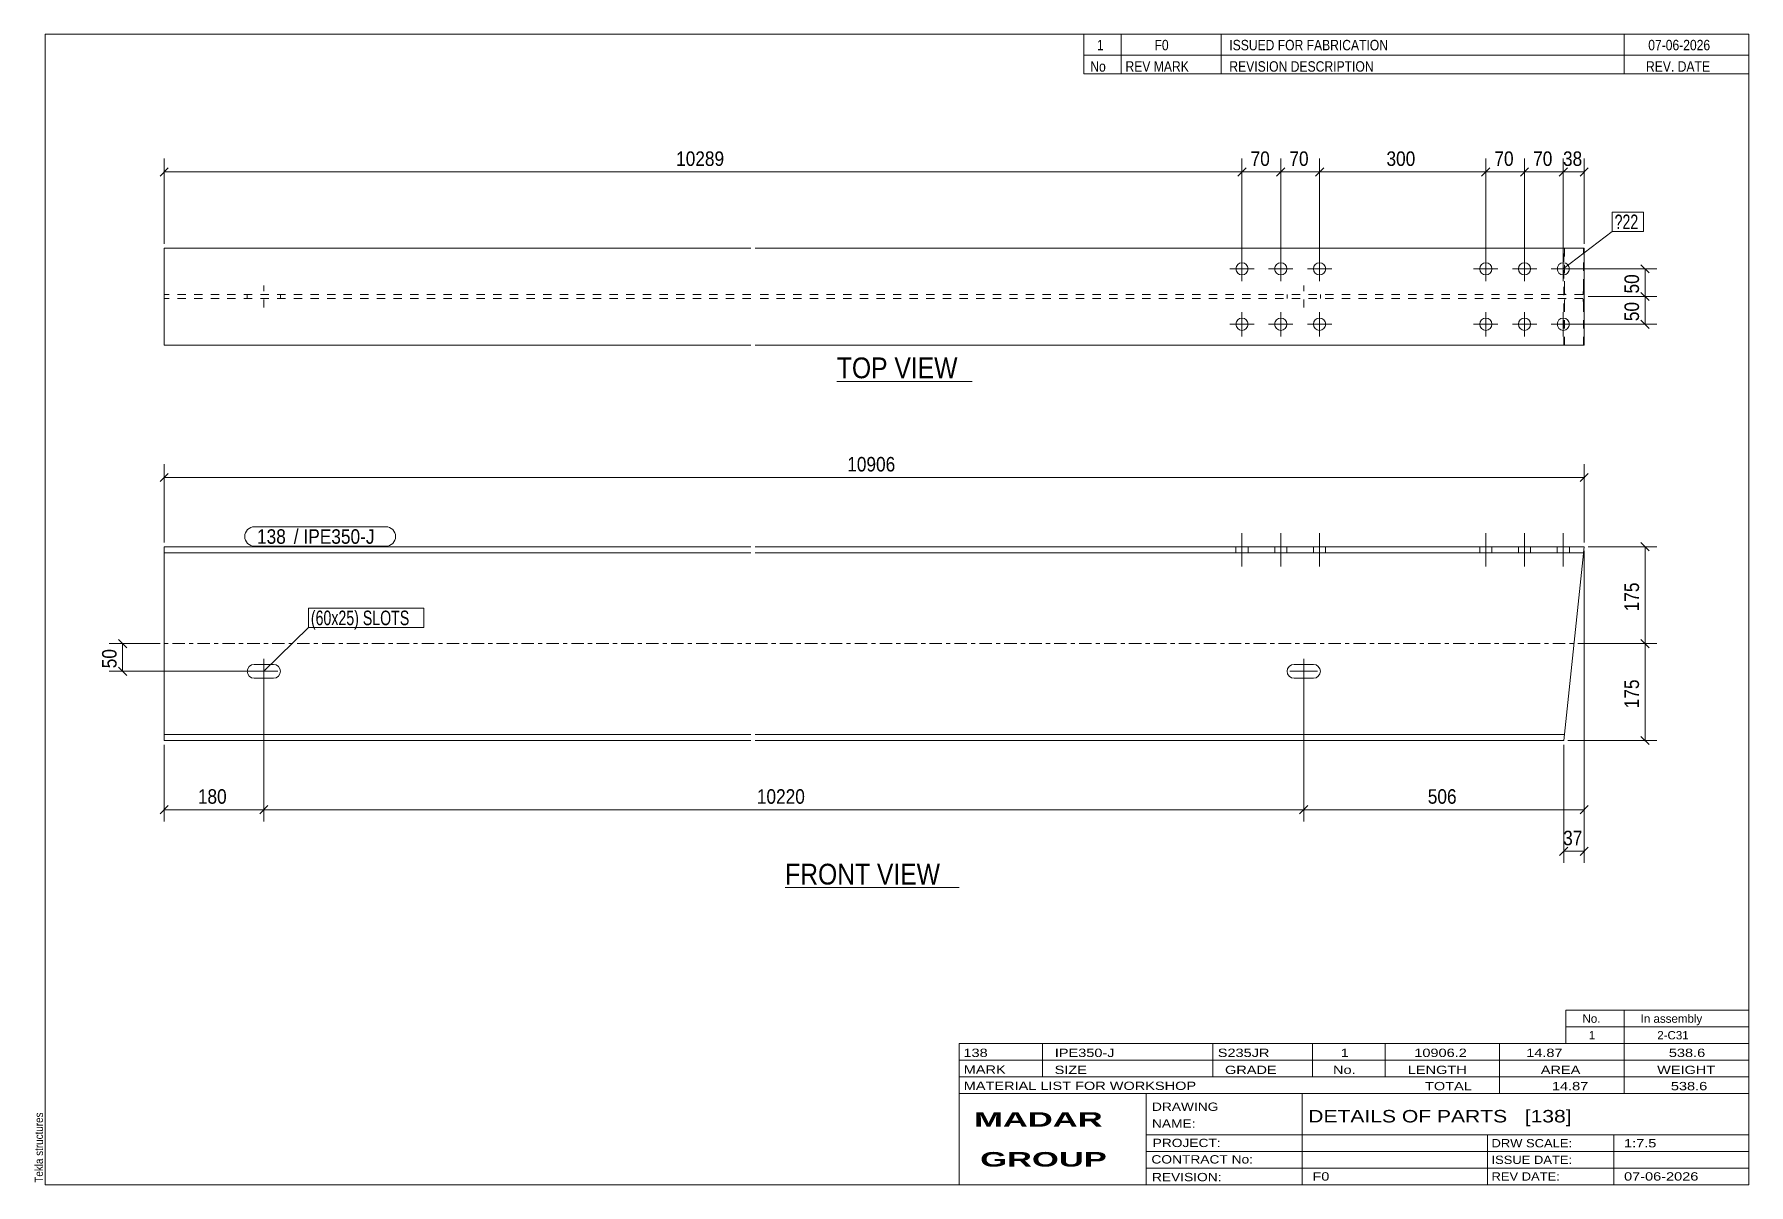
# Model space of a CAD drawing. Header units: millimetres. Extents: x 2 to 415, y 5 to 282.
import ezdxf

# ---------------------------------------------------------------- set-up
doc = ezdxf.new("R2010")
doc.units = ezdxf.units.MM
for name, pattern in [('XKITLINE00', [0]), ('XKITLINE02', [4, 2, -2]), ('XKITLINE03', [6, 3, -1, 1, -1])]:
    doc.linetypes.add(name, pattern=pattern)
for name, color, linetype, lineweight in [('Bolt', 3, 'Continuous', 0), ('BoltMark', 7, 'Continuous', 0), ('Dimensions', 7, 'Continuous', 0), ('DrawingSheet', 5, 'Continuous', 0), ('OtherObjectType', 7, 'Continuous', 0), ('Part', 2, 'Continuous', 0), ('PartMark', 7, 'Continuous', 0)]:
    doc.layers.add(name, color=color, linetype=linetype, lineweight=lineweight)
doc.styles.add('ARIAL', font='ARIAL.TTF')
doc.styles.add('ARIAL_BOLD', font='ARIALBD.TTF')
doc.styles.add('ARIAL_NARROW', font='ARIALN.TTF')

# ---------------------------------------------------------------- blocks, each defined once
blk = doc.blocks.new('*A1')
at = {"layer": 'Bolt', "color": 3, "linetype": 'XKITLINE00', "lineweight": 0}
for p, q in [((53.65, 128.62), (53.78, 129.25)), ((53.78, 127.98), (53.65, 128.62)), ((53.65, 128.62), (53.65, 128.62)), ((53.78, 129.25), (54.14, 129.8)), ((54.14, 127.44), (53.78, 127.98)), ((54.14, 129.8), (54.68, 130.16)), ((60.98, 128.62), (54.32, 128.62)), ((54.68, 130.16), (55.32, 130.28)), ((55.32, 130.28), (59.98, 130.28)), ((57.65, 131.6), (57.65, 125.63)), ((59.98, 130.28), (60.62, 130.16)), ((60.62, 130.16), (61.16, 129.8)), ((61.16, 129.8), (61.52, 129.25)), ((61.52, 127.98), (61.16, 127.44)), ((61.52, 129.25), (61.65, 128.62)), ((61.65, 128.62), (61.52, 127.98)), ((61.65, 128.62), (61.65, 128.62)), ((303.91, 128.62), (304.04, 129.25)), ((304.04, 127.98), (303.91, 128.62)), ((303.91, 128.62), (303.91, 128.62)), ((304.04, 129.25), (304.4, 129.8)), ((304.4, 127.44), (304.04, 127.98)), ((304.4, 129.8), (304.94, 130.16)), ((311.24, 128.62), (304.58, 128.62)), ((304.94, 130.16), (305.58, 130.28)), ((305.58, 130.28), (310.24, 130.28)), ((307.91, 131.6), (307.91, 125.63)), ((310.24, 130.28), (310.88, 130.16)), ((310.88, 130.16), (311.42, 129.8)), ((311.42, 129.8), (311.78, 129.25)), ((311.78, 127.98), (311.42, 127.44)), ((311.78, 129.25), (311.91, 128.62)), ((311.91, 128.62), (311.78, 127.98)), ((311.91, 128.62), (311.91, 128.62)), ((54.68, 127.08), (54.14, 127.44)), ((55.32, 126.95), (54.68, 127.08)), ((59.98, 126.95), (55.32, 126.95)), ((60.62, 127.08), (59.98, 126.95)), ((61.16, 127.44), (60.62, 127.08)), ((304.94, 127.08), (304.4, 127.44)), ((305.58, 126.95), (304.94, 127.08)), ((310.24, 126.95), (305.58, 126.95)), ((310.88, 127.08), (310.24, 126.95)), ((311.42, 127.44), (310.88, 127.08))]:
    blk.add_line(p, q, dxfattribs=at)
blk = doc.blocks.new('*A2')
at = {"layer": 'Bolt', "color": 3, "linetype": 'XKITLINE00', "lineweight": 0}
for p, q in [((293.05, 153.88), (293.05, 161.88)), ((293.05, 153.88), (293.05, 161.88)), ((302.38, 153.88), (302.38, 161.88)), ((302.38, 153.88), (302.38, 161.88)), ((311.72, 153.88), (311.72, 161.88)), ((311.72, 153.88), (311.72, 161.88)), ((351.72, 153.88), (351.72, 161.88)), ((351.72, 153.88), (351.72, 161.88)), ((361.05, 153.88), (361.05, 161.88)), ((361.05, 153.88), (361.05, 161.88)), ((370.38, 153.88), (370.38, 161.88)), ((370.38, 153.88), (370.38, 161.88)), ((291.58, 158.62), (291.58, 157.15)), ((291.58, 158.62), (291.58, 157.15)), ((294.52, 158.62), (294.52, 157.15)), ((294.52, 158.62), (294.52, 157.15)), ((300.92, 158.62), (300.92, 157.15)), ((300.92, 158.62), (300.92, 157.15)), ((303.85, 158.62), (303.85, 157.15)), ((303.85, 158.62), (303.85, 157.15)), ((310.25, 158.62), (310.25, 157.15)), ((310.25, 158.62), (310.25, 157.15)), ((313.18, 158.62), (313.18, 157.15)), ((313.18, 158.62), (313.18, 157.15)), ((350.25, 158.62), (350.25, 157.15)), ((350.25, 158.62), (350.25, 157.15)), ((353.18, 158.62), (353.18, 157.15)), ((353.18, 158.62), (353.18, 157.15)), ((359.58, 158.62), (359.58, 157.15)), ((359.58, 158.62), (359.58, 157.15)), ((362.52, 158.62), (362.52, 157.15)), ((362.52, 158.62), (362.52, 157.15)), ((368.92, 158.62), (368.92, 157.15)), ((368.92, 158.62), (368.92, 157.15)), ((371.85, 158.62), (371.85, 157.15)), ((371.85, 158.62), (371.85, 157.15))]:
    blk.add_line(p, q, dxfattribs=at)
blk = doc.blocks.new('*A3')
at = {"layer": 'Part', "color": 2, "linetype": 'XKITLINE00', "lineweight": 0}
for p, q in [((33.65, 111.95), (33.65, 158.62)), ((33.65, 158.62), (174.85, 158.62)), ((174.85, 157.15), (33.65, 157.15)), ((175.85, 158.62), (375.4, 158.62)), ((375.25, 157.15), (175.85, 157.15)), ((375.23, 157.02), (370.48, 111.95)), ((375.25, 157.15), (375.23, 157.02)), ((375.4, 158.62), (375.25, 157.15)), ((174.85, 113.42), (33.65, 113.42)), ((174.85, 111.95), (33.65, 111.95)), ((370.63, 113.42), (175.85, 113.42)), ((370.48, 111.95), (175.85, 111.95))]:
    blk.add_line(p, q, dxfattribs=at)
at = {"layer": 'Part', "color": 7, "linetype": 'XKITLINE03', "lineweight": 0}
for p, q in [((23.65, 135.28), (174.85, 135.28)), ((175.85, 135.28), (382.94, 135.28))]:
    blk.add_line(p, q, dxfattribs=at)
at = {"layer": 'Part', "color": 7, "linetype": 'XKITLINE02', "lineweight": 0}
blk.add_line((370.65, 113.55), (370.63, 113.42), dxfattribs=at)
blk = doc.blocks.new('*A4')
at = {"layer": 'Bolt', "color": 3, "linetype": 'XKITLINE02', "lineweight": 0}
for p, q in [((53.65, 219.32), (53.65, 218.38)), ((57.65, 216.18), (57.65, 221.52)), ((61.65, 219.32), (61.65, 218.38)), ((303.91, 219.32), (303.91, 218.38)), ((307.91, 216.18), (307.91, 221.52)), ((311.91, 219.32), (311.91, 218.38))]:
    blk.add_line(p, q, dxfattribs=at)
blk = doc.blocks.new('*A5')
at = {"layer": 'Bolt', "color": 3, "linetype": 'XKITLINE00', "lineweight": 0}
for p, q in [((293.05, 228.45), (293.05, 222.58)), ((302.38, 228.45), (302.38, 222.58)), ((311.72, 228.45), (311.72, 222.58)), ((351.72, 228.45), (351.72, 222.58)), ((361.05, 228.45), (361.05, 222.58)), ((370.38, 228.45), (370.38, 222.58)), ((290.12, 225.52), (295.98, 225.52)), ((299.45, 225.52), (305.32, 225.52)), ((308.78, 225.52), (314.65, 225.52)), ((348.78, 225.52), (354.65, 225.52)), ((358.12, 225.52), (363.98, 225.52)), ((367.45, 225.52), (373.32, 225.52)), ((293.05, 215.12), (293.05, 209.25)), ((302.38, 215.12), (302.38, 209.25)), ((311.72, 215.12), (311.72, 209.25)), ((351.72, 215.12), (351.72, 209.25)), ((361.05, 215.12), (361.05, 209.25)), ((370.38, 215.12), (370.38, 209.25)), ((290.12, 212.18), (295.98, 212.18)), ((299.45, 212.18), (305.32, 212.18)), ((308.78, 212.18), (314.65, 212.18)), ((348.78, 212.18), (354.65, 212.18)), ((358.12, 212.18), (363.98, 212.18)), ((367.45, 212.18), (373.32, 212.18))]:
    blk.add_line(p, q, dxfattribs=at)
for centre in [(293.05, 225.52), (302.38, 225.52), (311.72, 225.52), (351.72, 225.52), (361.05, 225.52), (370.38, 225.52), (293.05, 212.18), (302.38, 212.18), (311.72, 212.18), (351.72, 212.18), (361.05, 212.18), (370.38, 212.18)]:
    blk.add_circle(centre, 1.47, dxfattribs=at)
blk = doc.blocks.new('*A6')
at = {"layer": 'Part', "color": 2, "linetype": 'XKITLINE00', "lineweight": 0}
for p, q in [((33.65, 207.18), (33.65, 230.52)), ((174.85, 230.52), (33.65, 230.52)), ((375.4, 230.52), (175.85, 230.52)), ((375.4, 207.18), (375.4, 230.52)), ((33.65, 207.18), (174.85, 207.18)), ((175.85, 207.18), (375.4, 207.18))]:
    blk.add_line(p, q, dxfattribs=at)
at = {"layer": 'Part', "color": 7, "linetype": 'XKITLINE02', "lineweight": 0}
for p, q in [((370.48, 207.18), (370.48, 230.52)), ((370.63, 230.52), (370.63, 221.05)), ((375.25, 221.05), (375.25, 230.52)), ((174.85, 219.32), (33.65, 219.32)), ((375.06, 219.32), (175.85, 219.32)), ((370.63, 221.05), (370.65, 220.39)), ((370.65, 220.39), (370.69, 219.82)), ((370.69, 219.82), (370.75, 219.45)), ((370.75, 219.45), (370.82, 219.32)), ((375.06, 219.32), (375.13, 219.45)), ((375.13, 219.45), (375.19, 219.82)), ((375.19, 219.82), (375.23, 220.39)), ((375.23, 220.39), (375.25, 221.05)), ((174.85, 218.38), (33.65, 218.38)), ((375.06, 218.38), (175.85, 218.38)), ((370.65, 217.31), (370.63, 216.65)), ((370.63, 207.18), (370.63, 216.65)), ((370.69, 217.88), (370.65, 217.31)), ((370.75, 218.25), (370.69, 217.88)), ((370.82, 218.38), (370.75, 218.25)), ((375.13, 218.25), (375.06, 218.38)), ((375.19, 217.88), (375.13, 218.25)), ((375.23, 217.31), (375.19, 217.88)), ((375.25, 216.65), (375.23, 217.31)), ((375.25, 207.18), (375.25, 216.65))]:
    blk.add_line(p, q, dxfattribs=at)
blk = doc.blocks.new('*A7')
at = {"layer": 'DrawingSheet', "color": 5, "linetype": 'XKITLINE00', "lineweight": 0}
for p, q in [((415, 282), (5, 282)), ((5, 282), (5, 5)), ((415, 5), (415, 282)), ((5, 5), (415, 5))]:
    blk.add_line(p, q, dxfattribs=at)
at = {"layer": 'DrawingSheet', "color": 5, "style": 'ARIAL', "width": 0.85}
blk.add_text('Tekla structures', height=2, rotation=90, dxfattribs=at).set_placement((4.5, 5.5))
blk = doc.blocks.new('*A8')
at = {"layer": 'OtherObjectType', "color": 7, "linetype": 'XKITLINE00', "lineweight": 0}
for p, q in [((371, 47), (415, 47)), ((371, 43), (371, 47)), ((385, 43), (385, 47)), ((415, 43), (415, 47)), ((371, 43), (415, 43)), ((371, 39), (371, 43)), ((385, 39), (385, 43)), ((415, 39), (415, 43)), ((371, 39), (415, 39))]:
    blk.add_line(p, q, dxfattribs=at)
at = {"layer": 'OtherObjectType', "color": 7, "style": 'ARIAL_NARROW', "width": 1.211571}
for s, p in [('No.', (375, 44)), ('In assembly', (389, 44)), ('1', (376.5, 40)), ('2-C31', (392.99, 40))]:
    blk.add_text(s, height=2, dxfattribs=at).set_placement(p)
blk = doc.blocks.new('*A9')
at = {"layer": 'OtherObjectType', "color": 7, "linetype": 'XKITLINE00', "lineweight": 0}
for p, q in [((255, 282), (415, 282)), ((415, 282), (255, 282)), ((255, 282), (255, 277)), ((264, 282), (264, 277)), ((288, 282), (288, 277)), ((385, 282), (385, 277)), ((415, 282), (415, 277)), ((255, 277), (415, 277)), ((255, 277), (255, 272.5)), ((255, 277), (415, 277)), ((264, 277), (264, 272.5)), ((288, 277), (288, 272.5)), ((385, 277), (385, 272.5)), ((415, 277), (415, 272.5)), ((415, 272.5), (255, 272.5))]:
    blk.add_line(p, q, dxfattribs=at)
at = {"layer": 'OtherObjectType', "color": 7, "style": 'ARIAL_NARROW'}
for s, width, p in [('1', 1.017001, (258.16, 278.15)), ('F0', 1.017001, (272, 278.15)), ('ISSUED FOR FABRICATION', 1.017001, (290, 278.15)), ('07-06-2026', 1.017001, (390.82, 278.15)), ('No', 1.02, (256.54, 273)), ('REV MARK', 1.02, (265, 273)), ('REVISION DESCRIPTION', 1.02, (290, 273)), ('REV. DATE', 1.02, (390.28, 273))]:
    blk.add_text(s, height=2.5, dxfattribs=dict(at, width=width)).set_placement(p)
blk = doc.blocks.new('*A10')
at = {"layer": 'OtherObjectType', "color": 7, "linetype": 'XKITLINE00', "lineweight": 0}
for p, q in [((225, 39), (415, 39)), ((225, 39), (225, 35)), ((225, 39), (415, 39)), ((245, 35), (245, 39)), ((286, 35), (286, 39)), ((310, 35), (310, 39)), ((327.5, 35), (327.5, 39)), ((355, 35), (355, 39)), ((385, 35), (385, 39)), ((415, 35), (415, 39)), ((225, 35), (415, 35)), ((225, 35), (225, 5)), ((225, 35), (415, 35)), ((245, 31), (245, 35)), ((286, 31), (286, 35)), ((310, 31), (310, 35)), ((327.5, 31), (327.5, 35)), ((355, 31), (355, 35)), ((385, 31), (385, 35)), ((415, 31), (415, 35)), ((225, 31), (415, 31)), ((355, 27), (355, 31)), ((385, 27), (385, 31)), ((415, 27), (415, 31)), ((225, 27), (415, 27)), ((270, 21), (270, 27)), ((307.5, 17), (307.5, 27)), ((415, 21), (415, 27)), ((270, 21), (270, 5)), ((415, 17), (415, 21)), ((270, 17), (415, 17)), ((307.5, 5), (307.5, 17)), ((352.16, 13), (352.16, 17)), ((382.5, 5), (382.5, 17)), ((415, 13), (415, 17)), ((270, 13), (415, 13)), ((352.16, 5), (352.16, 13)), ((415, 9), (415, 13)), ((270, 9), (415, 9)), ((415, 5), (415, 9)), ((225, 5), (415, 5)), ((262.5, 5), (415, 5))]:
    blk.add_line(p, q, dxfattribs=at)
at = {"layer": 'OtherObjectType', "color": 7, "style": 'ARIAL_NARROW'}
for s, height, width, p in [('138', 2, 1.525501, (226.01, 35.76)), ('IPE350-J', 2, 1.525501, (248, 35.76)), ('S235JR', 2, 1.525501, (287.22, 35.76)), ('1', 2, 1.525501, (316.82, 35.76)), ('10906.2', 2, 1.525501, (334.52, 35.76)), ('14.87', 2, 1.525501, (361.45, 35.76)), ('538.6', 2, 1.525501, (395.78, 35.76)), ('MARK', 2, 1.525501, (226.08, 31.73)), ('SIZE', 2, 1.525501, (247.96, 31.66)), ('GRADE', 2, 1.525501, (288.96, 31.66)), ('No.', 2, 1.525501, (314.96, 31.66)), ('LENGTH', 2, 1.525501, (332.96, 31.66)), ('AREA', 2, 1.525501, (364.96, 31.66)), ('WEIGHT', 2, 1.525501, (392.96, 31.66)), ('MATERIAL LIST FOR WORKSHOP', 2, 1.525501, (226.08, 27.82)), ('TOTAL', 2, 1.525501, (337.1, 27.75)), ('14.87', 2, 1.525501, (367.64, 27.75)), ('538.6', 2, 1.525501, (396.27, 27.75)), ('DRAWING', 2, 1.445, (271.38, 22.78)), ('NAME:', 2, 1.445, (271.38, 18.72)), ('DETAILS OF PARTS   [138]', 3, 1.474651, (309, 20)), ('PROJECT:', 2, 1.445, (271.55, 14.07)), ('DRW SCALE:', 2, 1.36, (353.1, 14)), ('1:7.5', 2, 1.525501, (385, 14)), ('CONTRACT No:', 2, 1.445, (271.25, 10.11)), ('ISSUE DATE:', 2, 1.36, (353.1, 10)), ('REVISION:', 2, 1.445, (271.38, 5.84)), ('F0', 2, 1.525501, (310, 6)), ('REV DATE:', 2, 1.36, (353.1, 6)), ('07-06-2026', 2, 1.525501, (385, 6))]:
    blk.add_text(s, height=height, dxfattribs=dict(at, width=width)).set_placement(p)
at = {"layer": 'OtherObjectType', "color": 1, "style": 'ARIAL_BOLD', "width": 1.7}
for s, p in [('MADAR ', (228.58, 18.97)), ('GROUP', (230.03, 9.37))]:
    blk.add_text(s, height=3.5, dxfattribs=at).set_placement(p)
blk = doc.blocks.new('*A11')
at = {"layer": 'Dimensions', "color": 7, "linetype": 'XKITLINE00', "lineweight": 0}
for p, q in [((389.06, 136.27), (391.04, 134.29)), ((373.94, 135.28), (392.85, 135.28)), ((390.05, 111.95), (390.05, 135.28)), ((371.48, 111.95), (392.85, 111.95)), ((389.06, 112.94), (391.04, 110.96))]:
    blk.add_line(p, q, dxfattribs=at)
at = {"layer": 'Dimensions', "color": 3}
for p in [(390.05, 135.28), (390.05, 111.95)]:
    blk.add_point(p, dxfattribs=at)
at = {"layer": 'Dimensions', "color": 3, "style": 'ARIAL', "width": 0.85}
blk.add_text('175', height=3.5, rotation=90.0002, dxfattribs=at).set_placement((388.6, 119.72))
blk = doc.blocks.new('*A12')
at = {"layer": 'Dimensions', "color": 7, "linetype": 'XKITLINE00', "lineweight": 0}
for p, q in [((376.4, 158.62), (392.85, 158.62)), ((389.06, 159.61), (391.04, 157.63)), ((390.05, 135.28), (390.05, 158.62)), ((389.06, 136.27), (391.04, 134.29)), ((373.94, 135.28), (392.85, 135.28))]:
    blk.add_line(p, q, dxfattribs=at)
at = {"layer": 'Dimensions', "color": 3}
for p in [(390.05, 158.62), (390.05, 135.28)]:
    blk.add_point(p, dxfattribs=at)
at = {"layer": 'Dimensions', "color": 3, "style": 'ARIAL', "width": 0.85}
blk.add_text('175', height=3.5, rotation=90.0002, dxfattribs=at).set_placement((388.6, 143.06))
blk = doc.blocks.new('*A13')
at = {"layer": 'Dimensions', "color": 7, "linetype": 'XKITLINE00', "lineweight": 0}
for p, q in [((22.66, 136.27), (24.64, 134.29)), ((32.65, 135.28), (20.45, 135.28)), ((23.65, 128.62), (23.65, 135.28)), ((56.65, 128.62), (20.45, 128.62)), ((22.66, 129.61), (24.64, 127.63))]:
    blk.add_line(p, q, dxfattribs=at)
at = {"layer": 'Dimensions', "color": 3}
for p in [(23.65, 135.28), (23.65, 128.62)]:
    blk.add_point(p, dxfattribs=at)
at = {"layer": 'Dimensions', "color": 3, "style": 'ARIAL', "width": 0.85}
blk.add_text('50', height=3.5, rotation=90.0002, dxfattribs=at).set_placement((22.2, 129.35))
blk = doc.blocks.new('*A14')
at = {"layer": 'Dimensions', "color": 7, "linetype": 'XKITLINE00', "lineweight": 0}
for p, q in [((33.65, 159.62), (33.65, 178.48)), ((375.4, 159.62), (375.4, 178.48)), ((34.64, 176.27), (32.66, 174.29)), ((33.65, 175.28), (375.4, 175.28)), ((376.39, 176.27), (374.41, 174.29))]:
    blk.add_line(p, q, dxfattribs=at)
at = {"layer": 'Dimensions', "color": 3}
for p in [(33.65, 175.28), (375.4, 175.28)]:
    blk.add_point(p, dxfattribs=at)
at = {"layer": 'Dimensions', "color": 3, "style": 'ARIAL', "width": 0.85}
blk.add_text('10906', height=3.5, dxfattribs=at).set_placement((198.04, 176.73))
blk = doc.blocks.new('*A15')
at = {"layer": 'Dimensions', "color": 7, "linetype": 'XKITLINE00', "lineweight": 0}
for p, q in [((375.4, 157.62), (375.4, 82.48)), ((370.48, 110.95), (370.48, 82.48)), ((371.47, 86.27), (369.49, 84.29)), ((370.48, 85.28), (375.4, 85.28)), ((376.39, 86.27), (374.41, 84.29))]:
    blk.add_line(p, q, dxfattribs=at)
at = {"layer": 'Dimensions', "color": 3}
for p in [(370.48, 85.28), (375.4, 85.28)]:
    blk.add_point(p, dxfattribs=at)
at = {"layer": 'Dimensions', "color": 3, "style": 'ARIAL', "width": 0.85}
blk.add_text('37', height=3.5, dxfattribs=at).set_placement((370.34, 86.73))
blk = doc.blocks.new('*A16')
at = {"layer": 'Dimensions', "color": 7, "linetype": 'XKITLINE00', "lineweight": 0}
for p, q in [((57.65, 127.62), (57.65, 92.48)), ((33.65, 110.95), (33.65, 92.48)), ((34.64, 96.27), (32.66, 94.29)), ((33.65, 95.28), (57.65, 95.28)), ((58.64, 96.27), (56.66, 94.29))]:
    blk.add_line(p, q, dxfattribs=at)
at = {"layer": 'Dimensions', "color": 3}
for p in [(33.65, 95.28), (57.65, 95.28)]:
    blk.add_point(p, dxfattribs=at)
at = {"layer": 'Dimensions', "color": 3, "style": 'ARIAL', "width": 0.85}
blk.add_text('180', height=3.5, dxfattribs=at).set_placement((41.76, 96.73))
blk = doc.blocks.new('*A17')
at = {"layer": 'Dimensions', "color": 7, "linetype": 'XKITLINE00', "lineweight": 0}
for p, q in [((57.65, 127.62), (57.65, 92.48)), ((307.91, 127.62), (307.91, 92.48)), ((58.64, 96.27), (56.66, 94.29)), ((57.65, 95.28), (307.91, 95.28)), ((308.9, 96.27), (306.92, 94.29))]:
    blk.add_line(p, q, dxfattribs=at)
at = {"layer": 'Dimensions', "color": 3}
for p in [(57.65, 95.28), (307.91, 95.28)]:
    blk.add_point(p, dxfattribs=at)
at = {"layer": 'Dimensions', "color": 3, "style": 'ARIAL', "width": 0.85}
blk.add_text('10220', height=3.5, dxfattribs=at).set_placement((176.29, 96.73))
blk = doc.blocks.new('*A18')
at = {"layer": 'Dimensions', "color": 7, "linetype": 'XKITLINE00', "lineweight": 0}
for p, q in [((375.4, 157.62), (375.4, 92.48)), ((307.91, 127.62), (307.91, 92.48)), ((308.9, 96.27), (306.92, 94.29)), ((307.91, 95.28), (375.4, 95.28)), ((376.39, 96.27), (374.41, 94.29))]:
    blk.add_line(p, q, dxfattribs=at)
at = {"layer": 'Dimensions', "color": 3}
for p in [(307.91, 95.28), (375.4, 95.28)]:
    blk.add_point(p, dxfattribs=at)
at = {"layer": 'Dimensions', "color": 3, "style": 'ARIAL', "width": 0.85}
blk.add_text('506', height=3.5, dxfattribs=at).set_placement((337.76, 96.73))
blk = doc.blocks.new('*A19')
at = {"layer": 'BoltMark', "color": 7, "linetype": 'XKITLINE00', "lineweight": 0}
for p, q in [((68.36, 143.83), (96.15, 143.83)), ((68.36, 139.13), (68.36, 143.83)), ((96.15, 139.13), (96.15, 143.83)), ((57.65, 128.62), (68.36, 139.13)), ((68.36, 139.13), (96.15, 139.13))]:
    blk.add_line(p, q, dxfattribs=at)
at = {"layer": 'BoltMark', "color": 3, "style": 'ARIAL_NARROW', "width": 0.85}
blk.add_text('(60x25) SLOTS', height=3.5, dxfattribs=at).set_placement((68.96, 139.73))
blk = doc.blocks.new('*A20')
at = {"layer": 'PartMark', "color": 7, "linetype": 'XKITLINE00', "lineweight": 0}
for p, q in [((55.4, 163.42), (86.99, 163.42)), ((55.4, 158.72), (86.99, 158.72))]:
    blk.add_line(p, q, dxfattribs=at)
for centre, start, end in [((55.4, 161.07), 90, 270), ((86.99, 161.07), 270, 90)]:
    blk.add_arc(centre, 2.35, start, end, dxfattribs=at)
at = {"layer": 'PartMark', "color": 1, "style": 'ARIAL', "width": 0.85}
blk.add_text('138', height=3.5, dxfattribs=at).set_placement((56, 159.32))
at = {"layer": 'PartMark', "color": 3, "style": 'ARIAL', "width": 0.85}
for s, p in [('/', (64.84, 159.32)), ('IPE350-J', (67.18, 159.32))]:
    blk.add_text(s, height=3.5, dxfattribs=at).set_placement(p)
blk = doc.blocks.new('*A21')
at = {"layer": 'OtherObjectType', "color": 7, "linetype": 'XKITLINE00', "lineweight": 0}
blk.add_line((183.1, 76.53), (224.95, 76.53), dxfattribs=at)
at = {"layer": 'OtherObjectType', "color": 3, "style": 'ARIAL', "width": 0.85}
blk.add_text('FRONT VIEW', height=5, dxfattribs=at).set_placement((183.1, 77.28))
blk = doc.blocks.new('*A22')
at = {"layer": 'Dimensions', "color": 7, "linetype": 'XKITLINE00', "lineweight": 0}
for p, q in [((376.4, 218.85), (392.85, 218.85)), ((389.06, 219.84), (391.04, 217.86)), ((390.05, 212.18), (390.05, 218.85)), ((371.38, 212.18), (392.85, 212.18)), ((389.06, 213.17), (391.04, 211.19))]:
    blk.add_line(p, q, dxfattribs=at)
at = {"layer": 'Dimensions', "color": 3}
for p in [(390.05, 218.85), (390.05, 212.18)]:
    blk.add_point(p, dxfattribs=at)
at = {"layer": 'Dimensions', "color": 3, "style": 'ARIAL', "width": 0.85}
blk.add_text('50', height=3.5, rotation=90.0002, dxfattribs=at).set_placement((388.6, 212.92))
blk = doc.blocks.new('*A23')
at = {"layer": 'Dimensions', "color": 7, "linetype": 'XKITLINE00', "lineweight": 0}
for p, q in [((371.38, 225.52), (392.85, 225.52)), ((389.06, 226.51), (391.04, 224.53)), ((390.05, 218.85), (390.05, 225.52)), ((376.4, 218.85), (392.85, 218.85)), ((389.06, 219.84), (391.04, 217.86))]:
    blk.add_line(p, q, dxfattribs=at)
at = {"layer": 'Dimensions', "color": 3}
for p in [(390.05, 225.52), (390.05, 218.85)]:
    blk.add_point(p, dxfattribs=at)
at = {"layer": 'Dimensions', "color": 3, "style": 'ARIAL', "width": 0.85}
blk.add_text('50', height=3.5, rotation=90.0002, dxfattribs=at).set_placement((388.6, 219.59))
blk = doc.blocks.new('*A24')
at = {"layer": 'Dimensions', "color": 7, "linetype": 'XKITLINE00', "lineweight": 0}
for p, q in [((33.65, 231.52), (33.65, 252.05)), ((293.05, 226.52), (293.05, 252.05)), ((34.64, 249.84), (32.66, 247.86)), ((33.65, 248.85), (293.05, 248.85)), ((294.04, 249.84), (292.06, 247.86))]:
    blk.add_line(p, q, dxfattribs=at)
at = {"layer": 'Dimensions', "color": 3}
for p in [(33.65, 248.85), (293.05, 248.85)]:
    blk.add_point(p, dxfattribs=at)
at = {"layer": 'Dimensions', "color": 3, "style": 'ARIAL', "width": 0.85}
blk.add_text('10289', height=3.5, dxfattribs=at).set_placement((156.86, 250.3))
blk = doc.blocks.new('*A25')
at = {"layer": 'Dimensions', "color": 7, "linetype": 'XKITLINE00', "lineweight": 0}
for p, q in [((293.05, 226.52), (293.05, 252.05)), ((302.38, 226.52), (302.38, 252.05)), ((294.04, 249.84), (292.06, 247.86)), ((293.05, 248.85), (302.38, 248.85)), ((303.37, 249.84), (301.39, 247.86))]:
    blk.add_line(p, q, dxfattribs=at)
at = {"layer": 'Dimensions', "color": 3}
for p in [(293.05, 248.85), (302.38, 248.85)]:
    blk.add_point(p, dxfattribs=at)
at = {"layer": 'Dimensions', "color": 3, "style": 'ARIAL', "width": 0.85}
blk.add_text('70', height=3.5, dxfattribs=at).set_placement((295.12, 250.3))
blk = doc.blocks.new('*A26')
at = {"layer": 'Dimensions', "color": 7, "linetype": 'XKITLINE00', "lineweight": 0}
for p, q in [((302.38, 226.52), (302.38, 252.05)), ((311.72, 226.52), (311.72, 252.05)), ((303.37, 249.84), (301.39, 247.86)), ((302.38, 248.85), (311.72, 248.85)), ((312.71, 249.84), (310.73, 247.86))]:
    blk.add_line(p, q, dxfattribs=at)
at = {"layer": 'Dimensions', "color": 3}
for p in [(302.38, 248.85), (311.72, 248.85)]:
    blk.add_point(p, dxfattribs=at)
at = {"layer": 'Dimensions', "color": 3, "style": 'ARIAL', "width": 0.85}
blk.add_text('70', height=3.5, dxfattribs=at).set_placement((304.45, 250.3))
blk = doc.blocks.new('*A27')
at = {"layer": 'Dimensions', "color": 7, "linetype": 'XKITLINE00', "lineweight": 0}
for p, q in [((311.72, 226.52), (311.72, 252.05)), ((351.72, 226.52), (351.72, 252.05)), ((312.71, 249.84), (310.73, 247.86)), ((311.72, 248.85), (351.72, 248.85)), ((352.71, 249.84), (350.73, 247.86))]:
    blk.add_line(p, q, dxfattribs=at)
at = {"layer": 'Dimensions', "color": 3}
for p in [(311.72, 248.85), (351.72, 248.85)]:
    blk.add_point(p, dxfattribs=at)
at = {"layer": 'Dimensions', "color": 3, "style": 'ARIAL', "width": 0.85}
blk.add_text('300', height=3.5, dxfattribs=at).set_placement((327.82, 250.3))
blk = doc.blocks.new('*A28')
at = {"layer": 'Dimensions', "color": 7, "linetype": 'XKITLINE00', "lineweight": 0}
for p, q in [((351.72, 226.52), (351.72, 252.05)), ((361.05, 226.52), (361.05, 252.05)), ((352.71, 249.84), (350.73, 247.86)), ((351.72, 248.85), (361.05, 248.85)), ((362.04, 249.84), (360.06, 247.86))]:
    blk.add_line(p, q, dxfattribs=at)
at = {"layer": 'Dimensions', "color": 3}
for p in [(351.72, 248.85), (361.05, 248.85)]:
    blk.add_point(p, dxfattribs=at)
at = {"layer": 'Dimensions', "color": 3, "style": 'ARIAL', "width": 0.85}
blk.add_text('70', height=3.5, dxfattribs=at).set_placement((353.79, 250.3))
blk = doc.blocks.new('*A29')
at = {"layer": 'Dimensions', "color": 7, "linetype": 'XKITLINE00', "lineweight": 0}
for p, q in [((361.05, 226.52), (361.05, 252.05)), ((370.38, 226.52), (370.38, 252.05)), ((362.04, 249.84), (360.06, 247.86)), ((361.05, 248.85), (370.38, 248.85)), ((371.37, 249.84), (369.39, 247.86))]:
    blk.add_line(p, q, dxfattribs=at)
at = {"layer": 'Dimensions', "color": 3}
for p in [(361.05, 248.85), (370.38, 248.85)]:
    blk.add_point(p, dxfattribs=at)
at = {"layer": 'Dimensions', "color": 3, "style": 'ARIAL', "width": 0.85}
blk.add_text('70', height=3.5, dxfattribs=at).set_placement((363.12, 250.3))
blk = doc.blocks.new('*A30')
at = {"layer": 'Dimensions', "color": 7, "linetype": 'XKITLINE00', "lineweight": 0}
for p, q in [((370.38, 226.52), (370.38, 252.05)), ((375.4, 231.52), (375.4, 252.05)), ((371.37, 249.84), (369.39, 247.86)), ((370.38, 248.85), (375.4, 248.85)), ((376.39, 249.84), (374.41, 247.86))]:
    blk.add_line(p, q, dxfattribs=at)
at = {"layer": 'Dimensions', "color": 3}
for p in [(370.38, 248.85), (375.4, 248.85)]:
    blk.add_point(p, dxfattribs=at)
at = {"layer": 'Dimensions', "color": 3, "style": 'ARIAL', "width": 0.85}
blk.add_text('38', height=3.5, dxfattribs=at).set_placement((370.3, 250.3))
blk = doc.blocks.new('*A31')
at = {"layer": 'BoltMark', "color": 7, "linetype": 'XKITLINE00', "lineweight": 0}
for p, q in [((382.12, 239.18), (389.71, 239.18)), ((382.12, 234.48), (382.12, 239.18)), ((389.71, 234.48), (389.71, 239.18)), ((370.38, 225.52), (382.12, 234.48)), ((382.12, 234.48), (389.71, 234.48))]:
    blk.add_line(p, q, dxfattribs=at)
at = {"layer": 'BoltMark', "color": 3, "style": 'ARIAL_NARROW', "width": 0.85}
blk.add_text('?22', height=3.5, dxfattribs=at).set_placement((382.72, 235.08))
blk = doc.blocks.new('*A32')
at = {"layer": 'OtherObjectType', "color": 7, "linetype": 'XKITLINE00', "lineweight": 0}
blk.add_line((195.55, 198.43), (228.15, 198.43), dxfattribs=at)
at = {"layer": 'OtherObjectType', "color": 3, "style": 'ARIAL', "width": 0.85}
blk.add_text('TOP VIEW', height=5, dxfattribs=at).set_placement((195.55, 199.18))

msp = doc.modelspace()

# ---------------------------------------------------------------- block references
at = {"lineweight": 0}
for name in ['*A7', '*A9', '*A24', '*A25', '*A26', '*A27', '*A28', '*A29', '*A30', '*A31', '*A6', '*A5', '*A23', '*A4', '*A22', '*A32', '*A14', '*A20', '*A2', '*A3', '*A18', '*A15', '*A12', '*A19', '*A13', '*A11', '*A1', '*A16', '*A17', '*A21', '*A8', '*A10']:
    msp.add_blockref(name, (0, 0), dxfattribs=at)

doc.saveas('drawing.dxf')
